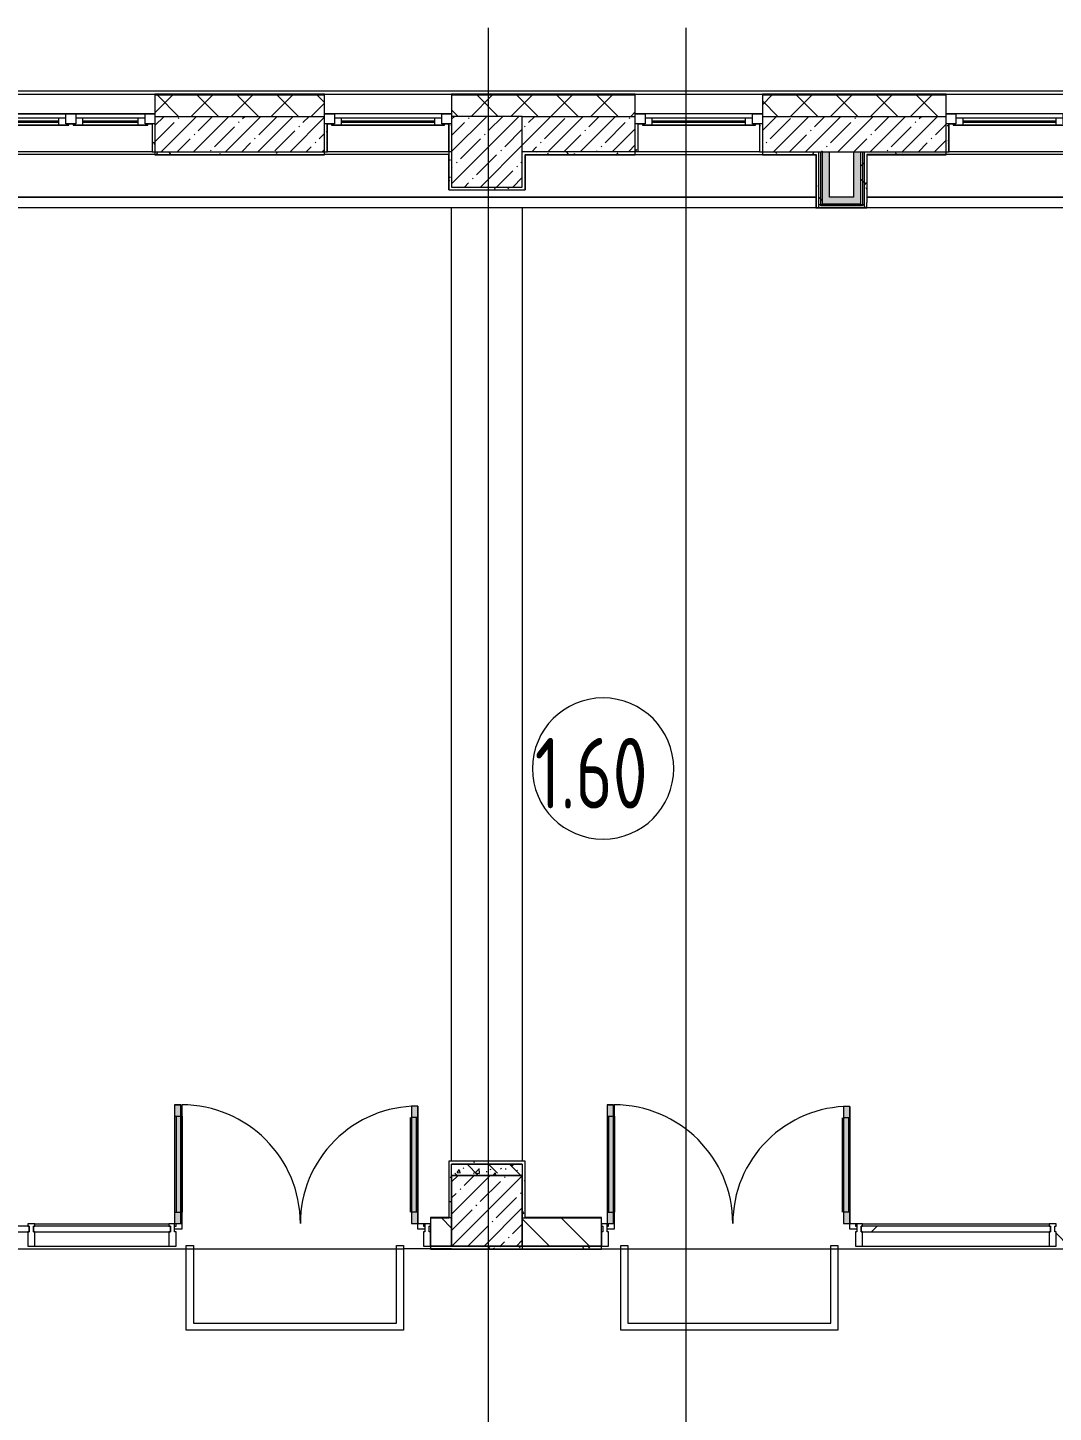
# Model space of a CAD drawing. Header units: millimetres. Extents: x -1113 to 415037, y -3642 to 354837.
# Drawn here: x 102614 to 109874, y 12086 to 21892 of the extents above; entities that cross this region are included whole.
import ezdxf

# ---------------------------------------------------------------- set-up
doc = ezdxf.new("R2010")
doc.units = ezdxf.units.MM
for name, color, linetype, lineweight in [('A-AREA-IDEN', 7, 'Continuous', 9), ('A-DETL-GENF', 7, 'Continuous', 9), ('A-FLOR', 7, 'Continuous', 9), ('A-GLAZ', 7, 'Continuous', 9), ('A-GLAZ-1', 7, 'Continuous', 5), ('A-GLAZ-CURT', 7, 'Continuous', 9), ('A-GLAZ-CURT-1', 7, 'Continuous', 5), ('A-GLAZ-CURT-2', 7, 'Continuous', 20), ('A-GLAZ-CWMG', 7, 'Continuous', 9), ('A-GLAZ-CWMG-1', 7, 'Continuous', 20), ('A-WALL', 7, 'Continuous', 5), ('I-WALL', 7, 'Continuous', 5), ('S-COLS', 7, 'Continuous', 9), ('S-COLS-1', 7, 'Continuous', 5), ('Оси', 7, 'Continuous', 9)]:
    doc.layers.add(name, color=color, linetype=linetype, lineweight=lineweight)
for name, color, linetype, lineweight, true_color in [('A-DOOR-1', 7, 'Continuous', 5, 0xc0c0c0), ('A-WALL-1', 9, 'Continuous', 5, 0x808080), ('A-WALL-FNSH-1', 9, 'Continuous', 5, 0x808080)]:
    doc.layers.add(name, color=color, linetype=linetype, lineweight=lineweight, true_color=true_color)
doc.layers.add('A-FLOR-PATT-1', color=7, linetype='Continuous', lineweight=9, true_color=0xeef6ff, transparency=0.5)
doc.styles.add('СПДС', font='ГОСТ тип А.ttf', dxfattribs={"width": 0.9})
pattern_1 = [(45, (64.7, -136.06), (-114.04925, 114.04925), []), (45, (178.75, -136.06), (-114.04925, 114.04925), [201.612, -40.322, 6.706, -33.617])]
pattern_2 = [(0, (64.7, -136.06), (243.84, 60.96), [20.117, -162.763, 20.117, -162.763, -975.36]), (0, (64.7, -136.06), (243.84, 60.96), [-365.76, 20.117, -345.643, 20.117, -162.763, -426.72]), (0, (64.7, -136.06), (243.84, 60.96), [-914.4, 20.117, -101.803, 20.117, -284.683]), (120, (156.14, -105.58), (-174.71291, 180.691634), [20.117, -162.763, 20.117, -162.763, -975.36]), (120, (156.14, -105.58), (-174.71291, 180.691634), [-365.76, 20.117, -345.643, 20.117, -162.763, -426.72]), (120, (156.14, -105.58), (-174.71291, 180.691634), [-914.4, 20.117, -101.803, 20.117, -284.683]), (240, (186.62, 16.34), (-69.12709, -241.651634), [20.117, -162.763, 20.117, -162.763, -975.36]), (240, (186.62, 16.34), (-69.12709, -241.651634), [-365.76, 20.117, -345.643, 20.117, -162.763, -426.72]), (240, (186.62, 16.34), (-69.12709, -241.651634), [-914.4, 20.117, -101.803, 20.117, -284.683])]
pattern_3 = [(45, (64.7, -136.06), (-212.132, 212.132), []), (135, (64.7, -136.06), (-212.132, -212.132), [])]

# ---------------------------------------------------------------- blocks, each defined once
blk = doc.blocks.new('120_Окно_СКБ_1Ст - 120_Окно_СКБ_1Ст 900х2500_h_ с форточкой-22876038-Объем проектирования 1 этажа')
at = {"layer": 'A-GLAZ'}
for p, q in [((-450, -127), (-450, -57)), ((-450, -57), (-380, -57)), ((-380, -57), (-380, -127)), ((380, -87), (-380, -87)), ((-380, -87), (-380, -127)), ((-330, -137), (-330, -87)), ((330, -137), (330, -87)), ((380, -127), (380, -57)), ((380, -57), (450, -57)), ((380, -127), (380, -87)), ((450, -57), (450, -127)), ((-380, -127), (-450, -127)), ((-380, -127), (-400, -127)), ((-400, -127), (-400, -137)), ((-400, -137), (400, -137)), ((400, -137), (-400, -137)), ((450, -127), (380, -127)), ((400, -127), (380, -127)), ((400, -137), (400, -127))]:
    blk.add_line(p, q, dxfattribs=at)
at = {"layer": 'A-GLAZ-1'}
for p, q in [((450, -57), (-450, -57)), ((-430, -127), (-400, -127)), ((-330, -107), (330, -107)), ((330, -117), (-330, -117)), ((400, -127), (430, -127))]:
    blk.add_line(p, q, dxfattribs=at)
blk = doc.blocks.new('120_Окно_СКБ_1Ст - 120_Окно_СКБ_1Ст 900х2500_h_ с форточкой-V23-Объем проектирования 1 этажа')
at = {"layer": 'A-GLAZ'}
for p, q in [((-450, -127), (-450, -57)), ((-450, -57), (-380, -57)), ((-380, -57), (-380, -127)), ((380, -87), (-380, -87)), ((-380, -87), (-380, -127)), ((-330, -137), (-330, -87)), ((330, -137), (330, -87)), ((380, -127), (380, -57)), ((380, -57), (450, -57)), ((380, -127), (380, -87)), ((450, -57), (450, -127)), ((-380, -127), (-450, -127)), ((-380, -127), (-400, -127)), ((-400, -127), (-400, -137)), ((-400, -137), (400, -137)), ((400, -137), (-400, -137)), ((450, -127), (380, -127)), ((400, -127), (380, -127)), ((400, -137), (400, -127))]:
    blk.add_line(p, q, dxfattribs=at)
at = {"layer": 'A-GLAZ-1'}
for p, q in [((450, -57), (-450, -57)), ((-430, -127), (-400, -127)), ((-330, -107), (330, -107)), ((330, -117), (-330, -117)), ((400, -127), (430, -127))]:
    blk.add_line(p, q, dxfattribs=at)
blk = doc.blocks.new('Дверь_Витражная_остекление_ - ВВ-11 остекление-32352627-Объем проектирования 1 этажа')
at = {"layer": 'A-DETL-GENF'}
for p, q in [((-790.5, -20), (-835.5, -20)), ((-835.5, -851), (-835.5, -20)), ((-790.5, -20), (-835.5, -20)), ((-835.5, -20), (-835.5, -851)), ((-790.5, -851), (-790.5, -20)), ((-790.5, -851), (-790.5, -20)), ((840.5, -860), (840.5, -20)), ((840.5, -20), (840.5, -860)), ((885.5, -860), (885.5, -20)), ((885.5, -860), (885.5, -20)), ((-835.5, -100), (-790.5, -100)), ((-825.5, -771), (-825.5, -100)), ((-781.5, -771), (-781.5, -100)), ((831.5, -780), (831.5, -100)), ((885.5, -100), (840.5, -100)), ((875.5, -780), (875.5, -100)), ((-835.5, -771), (-790.5, -771)), ((885.5, -780), (840.5, -780)), ((-835.5, -851), (-790.5, -851)), ((-835.5, -851), (-790.5, -851)), ((885.5, -860), (840.5, -860)), ((840.5, -860), (885.5, -860))]:
    blk.add_line(p, q, dxfattribs=at)
at = {"layer": 'A-DOOR-1'}
for p, q in [((-885.5, 20), (-835.5, 20)), ((-885.5, -20), (-885.5, 20)), ((-835.5, 20), (-835.5, -20)), ((835.5, 20), (885.5, 20)), ((835.5, -20), (835.5, 20)), ((885.5, 20), (885.5, -20)), ((-835.5, -20), (-885.5, -20)), ((-835.5, -851), (-835.5, -20)), ((835.5, -860), (835.5, -20)), ((885.5, -20), (835.5, -20))]:
    blk.add_line(p, q, dxfattribs=at)
for centre, radius, start, end in [((-835.5, -20), 831, 270, 0), ((835.5, -20), 840, 180, 270)]:
    blk.add_arc(centre, radius, start, end, dxfattribs=at)
blk = doc.blocks.new('Системная панель - Стекло - 40мм-32352622-Объем проектирования 1 этажа')
at = {"layer": 'A-GLAZ-CURT-2'}
for p, q in [((485, 40), (-485, 40)), ((-485, 40), (-485, 0)), ((-485, 0), (485, 0)), ((485, 0), (485, 40))]:
    blk.add_line(p, q, dxfattribs=at)
blk = doc.blocks.new('Прямоугольный импост - Импост структурный с накладкой - 160мм Темный-32352618-Объем проектирования 1 этажа')
at = {"layer": 'A-GLAZ-CWMG'}
for p, q in [((102599, 13557), (103549, 13557)), ((102599, 13400), (103549, 13400))]:
    blk.add_line(p, q, dxfattribs=at)
blk = doc.blocks.new('Прямоугольный импост - Импост структурный с накладкой - 160мм Темный-V111-Объем проектирования 1 этажа')
at = {"layer": 'A-GLAZ-CWMG-1'}
for p, q in [((-25, 0), (-25, 17)), ((-25, 17), (25, 17)), ((-15, 0), (-25, 0)), ((-15, -40), (-15, 0)), ((25, 0), (15, 0)), ((15, 0), (15, -40)), ((25, 17), (25, 0)), ((-25, -140), (-25, -40)), ((-25, -40), (-15, -40)), ((15, -40), (25, -40)), ((25, -40), (25, -140)), ((25, -140), (-25, -140))]:
    blk.add_line(p, q, dxfattribs=at)
blk = doc.blocks.new('Системная панель - Стекло - 40мм-32352614-Объем проектирования 1 этажа')
at = {"layer": 'A-GLAZ-CURT-1'}
h = blk.add_hatch(dxfattribs=at)
h.set_pattern_fill('FP_130', color=256, style=0, pattern_type=2)
h.set_pattern_definition([(225, (102198.5, 13340), (565.6854, -565.6854), [400, -1200]), (225, (102598.5, 13540), (565.6854, -565.6854), [1200, -400]), (225, (101798.5, 13740), (565.6854, -565.6854), [400, -1200])])
h.paths.add_polyline_path([(560.5, 40), (-560.5, 40), (-560.5, 0), (560.5, 0)])
at = {"layer": 'A-GLAZ-CURT-2'}
for p, q in [((560.5, 40), (-560.5, 40)), ((-560.5, 40), (-560.5, 0)), ((560.5, 0), (560.5, 40)), ((-560.5, 0), (560.5, 0))]:
    blk.add_line(p, q, dxfattribs=at)
blk = doc.blocks.new('Прямоугольный импост - Импост структурный с накладкой - 160мм Темный-32310142-Объем проектирования 1 этажа')
at = {"layer": 'A-GLAZ-CWMG-1'}
for p, q in [((-50, 0), (-50, 17)), ((-50, 17), (0, 17)), ((-40, 0), (-50, 0)), ((-40, -40), (-40, 0)), ((0, 0), (-10, 0)), ((-10, 0), (-10, -40)), ((0, 17), (0, 0)), ((-50, -140), (-50, -40)), ((-50, -40), (-40, -40)), ((-10, -40), (0, -40)), ((0, -40), (0, -140)), ((0, -140), (-50, -140))]:
    blk.add_line(p, q, dxfattribs=at)
blk = doc.blocks.new('Прямоугольный импост - Импост структурный с накладкой - 160мм Темный-32354018-Объем проектирования 1 этажа')
at = {"layer": 'A-GLAZ-CWMG'}
for p, q in [((108459, 13557), (109779, 13557)), ((108459, 13400), (109779, 13400))]:
    blk.add_line(p, q, dxfattribs=at)
blk = doc.blocks.new('Дверь_Витражная_остекление_ - ВВ-12 остекление-32353611-Объем проектирования 1 этажа')
at = {"layer": 'A-DETL-GENF'}
for p, q in [((-789.5, -20), (-834.5, -20)), ((-834.5, -849), (-834.5, -20)), ((-789.5, -20), (-834.5, -20)), ((-834.5, -20), (-834.5, -849)), ((-789.5, -849), (-789.5, -20)), ((-789.5, -849), (-789.5, -20)), ((839.5, -860), (839.5, -20)), ((839.5, -20), (839.5, -860)), ((884.5, -860), (884.5, -20)), ((884.5, -860), (884.5, -20)), ((-834.5, -100), (-789.5, -100)), ((-824.5, -769), (-824.5, -100)), ((-780.5, -769), (-780.5, -100)), ((830.5, -780), (830.5, -100)), ((884.5, -100), (839.5, -100)), ((874.5, -780), (874.5, -100)), ((-834.5, -769), (-789.5, -769)), ((884.5, -780), (839.5, -780)), ((-834.5, -849), (-789.5, -849)), ((-834.5, -849), (-789.5, -849)), ((884.5, -860), (839.5, -860)), ((839.5, -860), (884.5, -860))]:
    blk.add_line(p, q, dxfattribs=at)
at = {"layer": 'A-DOOR-1'}
for p, q in [((-884.5, 20), (-834.5, 20)), ((-884.5, -20), (-884.5, 20)), ((-834.5, 20), (-834.5, -20)), ((834.5, 20), (884.5, 20)), ((834.5, -20), (834.5, 20)), ((884.5, 20), (884.5, -20)), ((-834.5, -20), (-884.5, -20)), ((-834.5, -849), (-834.5, -20)), ((834.5, -860), (834.5, -20)), ((884.5, -20), (834.5, -20))]:
    blk.add_line(p, q, dxfattribs=at)
for centre, radius, start, end in [((-834.5, -20), 829, 270, 0), ((834.5, -20), 840, 180, 270)]:
    blk.add_arc(centre, radius, start, end, dxfattribs=at)
blk = doc.blocks.new('Прямоугольный импост - Импост структурный с накладкой - 160мм Темный-V112-Объем проектирования 1 этажа')
at = {"layer": 'A-GLAZ-CWMG-1'}
for p, q in [((-25, 0), (-25, 17)), ((-25, 17), (25, 17)), ((-15, 0), (-25, 0)), ((-15, -40), (-15, 0)), ((25, 0), (15, 0)), ((15, 0), (15, -40)), ((25, 17), (25, 0)), ((-25, -140), (-25, -40)), ((-25, -40), (-15, -40)), ((15, -40), (25, -40)), ((25, -40), (25, -140)), ((25, -140), (-25, -140))]:
    blk.add_line(p, q, dxfattribs=at)
blk = doc.blocks.new('Системная панель - Стекло - 40мм-32353599-Объем проектирования 1 этажа')
at = {"layer": 'A-GLAZ-CURT-1'}
h = blk.add_hatch(dxfattribs=at)
h.set_pattern_fill('FP_131', color=256, style=0, pattern_type=2)
h.set_pattern_definition([(225, (109319, 13340), (565.6854, -565.6854), [400, -1200]), (225, (109719, 13540), (565.6854, -565.6854), [1200, -400]), (225, (108919, 13740), (565.6854, -565.6854), [400, -1200])])
h.paths.add_polyline_path([(670, 40), (-670, 40), (-670, 0), (670, 0)])
at = {"layer": 'A-GLAZ-CURT-2'}
for p, q in [((670, 40), (-670, 40)), ((-670, 40), (-670, 0)), ((-670, 0), (670, 0)), ((670, 0), (670, 40))]:
    blk.add_line(p, q, dxfattribs=at)
blk = doc.blocks.new('BSC_Колонна _Прямоугольная - 500х500-23282986-Объем проектирования 1 этажа')
at = {"layer": 'S-COLS-1'}
h = blk.add_hatch(dxfattribs=at)
h.set_pattern_fill('FP_150', color=256, style=0, pattern_type=2)
h.set_pattern_definition([(45, (-105800, -21150), (-114.04925, 114.04925), []), (45, (-105685.95, -21150), (-114.04925, 114.04925), [201.613, -40.323, 6.706, -33.617])])
h.paths.add_polyline_path([(125, -250), (250, -250), (250, 250), (-250, 250), (-250, -250)])
for p, q in [((250, 250), (-250, 250)), ((-250, 250), (-250, -250)), ((250, -250), (250, 250)), ((-250, -250), (250, -250))]:
    blk.add_line(p, q, dxfattribs=at)
blk = doc.blocks.new('120_Окно_СКБ_2Ст_Фрамуга сверху - 120_Окно_СКБ_2Ст_2300х2500_h_ ДОО-23103760-Объем проектирования 1 этажа')
at = {"layer": 'A-GLAZ'}
for p, q in [((-1150, -127), (-1150, -57)), ((-1150, -57), (-1080, -57)), ((-1080, -57), (-1080, -127)), ((520, -87), (-1080, -87)), ((-1080, -87), (-1080, -127)), ((-1030, -137), (-1030, -87)), ((470, -137), (470, -87)), ((520, -127), (520, -57)), ((520, -57), (590, -57)), ((520, -127), (520, -87)), ((590, -57), (590, -127)), ((1080, -87), (590, -87)), ((590, -87), (590, -127)), ((640, -137), (640, -87)), ((1030, -137), (1030, -87)), ((1080, -127), (1080, -57)), ((1080, -57), (1150, -57)), ((1080, -127), (1080, -87)), ((1150, -57), (1150, -127)), ((-1080, -127), (-1150, -127)), ((-1080, -127), (-1100, -127)), ((-1100, -127), (-1100, -137)), ((-1100, -137), (540, -137)), ((540, -137), (-1100, -137)), ((590, -127), (520, -127)), ((540, -127), (520, -127)), ((540, -137), (540, -127)), ((590, -127), (570, -127)), ((570, -127), (570, -137)), ((570, -137), (1100, -137)), ((1100, -137), (570, -137)), ((1150, -127), (1080, -127)), ((1100, -127), (1080, -127)), ((1100, -137), (1100, -127))]:
    blk.add_line(p, q, dxfattribs=at)
at = {"layer": 'A-GLAZ-1'}
for p, q in [((1150, -57), (-1150, -57)), ((-1080, -57), (1080, -57)), ((-1130, -127), (-1100, -127)), ((-1030, -107), (470, -107)), ((470, -117), (-1030, -117)), ((540, -127), (570, -127)), ((540, -127), (570, -127)), ((640, -107), (1030, -107)), ((1030, -117), (640, -117)), ((1100, -127), (1130, -127))]:
    blk.add_line(p, q, dxfattribs=at)
blk = doc.blocks.new('Прямоугольный импост - Импост структурный с накладкой - 160мм Темный-30755595-Объем проектирования 1 этажа')
at = {"layer": 'A-GLAZ-CWMG-1'}
for p, q in [((0, 17), (-50, 17)), ((-50, 17), (-50, 0)), ((-50, 0), (-40, 0)), ((-40, 0), (-40, -40)), ((-10, -40), (-10, 0)), ((-10, 0), (0, 0)), ((0, 0), (0, 17)), ((-40, -40), (-50, -40)), ((-50, -40), (-50, -140)), ((0, -40), (-10, -40)), ((0, -140), (0, -40)), ((-50, -140), (0, -140))]:
    blk.add_line(p, q, dxfattribs=at)
blk = doc.blocks.new('Прямоугольный импост - Импост структурный с накладкой - 160мм Темный-V212-Объем проектирования 1 этажа')
at = {"layer": 'A-GLAZ-CWMG-1'}
for p, q in [((0, 17), (-50, 17)), ((-50, 17), (-50, 0)), ((-50, 0), (-40, 0)), ((-40, 0), (-40, -40)), ((-10, -40), (-10, 0)), ((-10, 0), (0, 0)), ((0, 0), (0, 17)), ((-40, -40), (-50, -40)), ((-50, -40), (-50, -140)), ((0, -40), (-10, -40)), ((0, -140), (0, -40)), ((-50, -140), (0, -140))]:
    blk.add_line(p, q, dxfattribs=at)
blk = doc.blocks.new('Зашивка приборов отопления - Зашивка приборов отопления-33267402-Объем проектирования 1 этажа')
at = {"layer": 'A-WALL'}
for p, q in [((103430, 21150), (101170, 21150)), ((105530, 21150), (104670, 21150)), ((107730, 21150), (106870, 21150)), ((101170, 20829), (108130, 20829)), ((108130, 20829), (101170, 20829)), ((101150, 20754), (108130, 20754))]:
    blk.add_line(p, q, dxfattribs=at)
blk = doc.blocks.new('Зашивка приборов отопления1 - Зашивка приборов отопления-33268338-Объем проектирования 1 этажа')
at = {"layer": 'A-WALL'}
for p, q in [((109930, 21150), (109070, 21150)), ((108490, 20829), (110530, 20829)), ((110530, 20829), (108490, 20829)), ((108490, 20754), (110530, 20754))]:
    blk.add_line(p, q, dxfattribs=at)
blk = doc.blocks.new('Марка_Помещения - Номер-25198446-Объем проектирования 1 этажа')
at = {"layer": 'A-AREA-IDEN'}
for start, end in [(360, 180), (180, 360)]:
    blk.add_arc((0, 0), 2.5, start, end, dxfattribs=at)

msp = doc.modelspace()

# ---------------------------------------------------------------- hatches: boundary and pattern name
at = {"layer": 'A-FLOR-PATT-1'}
h = msp.add_hatch(color=256, dxfattribs=at)
h.paths.add_polyline_path([(113775.2, 13423.9), (113820.2, 13423.9), (113820.2, 14248.9), (113775.2, 14248.9), (113775.2, 13459.9)])
h.paths.add_polyline_path([(112105.2, 13423.9), (112150.2, 13423.9), (112150.2, 14263.9), (112105.2, 14263.9), (112105.2, 13636.4)])
h.paths.add_polyline_path([(108433.7, 13423.9), (108433.7, 14252.9), (108388.7, 14252.9), (108388.7, 13423.9)])
h.paths.add_polyline_path([(106759.7, 13423.9), (106759.7, 14263.9), (106714.7, 14263.9), (106714.7, 13423.9)])
h.paths.add_polyline_path([(105374.7, 13423.9), (105374.7, 14254.9), (105329.7, 14254.9), (105329.7, 13423.9)])
h.paths.add_polyline_path([(103653.7, 13423.9), (103698.7, 13423.9), (103698.7, 14263.9), (103653.7, 14263.9), (103653.7, 13571.3)])
at = {"layer": 'A-WALL'}
h = msp.add_hatch(dxfattribs=at)
h.set_pattern_fill('FP_24', color=256, style=0, pattern_type=2)
h.set_pattern_definition([(45, (64.7, -136.06), (-141.42136, 141.42136), []), (135, (64.7, -136.06), (-141.42136, -141.42136), [])])
h.paths.add_polyline_path([(103514.7, 21263.9), (104714.7, 21263.9), (104714.7, 21413.9), (103514.7, 21413.9), (103514.7, 21350)])
h.paths.add_polyline_path([(109084.3, 21263.9), (109114.7, 21263.9), (109114.7, 21413.9), (107814.7, 21413.9), (107814.7, 21263.9)])
h.paths.add_polyline_path([(101214.7, 21263.9), (101214.7, 21413.9), (96674.7, 21413.9), (96674.7, 21263.9), (100864.7, 21263.9)])
h.paths.add_polyline_path([(106914.7, 21263.9), (106914.7, 21413.9), (105614.7, 21413.9), (105614.7, 21263.9), (106114.7, 21263.9)])
h.paths.add_polyline_path([(110414.7, 21263.9), (110867.9, 21263.9), (110759.3, 21413.9), (110014.7, 21413.9), (110014.7, 21263.9)])
h.paths.add_polyline_path([(93124.7, 21263.9), (93374.7, 21263.9), (93374.7, 21413.9), (93124.7, 21413.9), (93124.7, 21321.3)])
h.paths.add_polyline_path([(111147.3, 21263.9), (111299.8, 21263.9), (111191.3, 21413.9), (111006.2, 21413.9), (111114.7, 21263.9)])
at = {"layer": 'I-WALL'}
h = msp.add_hatch(dxfattribs=at)
h.set_pattern_fill('FP_1', color=256, style=0, pattern_type=2)
h.set_pattern_definition(pattern_1)
h.paths.add_polyline_path([(100864.7, 21013.9), (101214.7, 21013.9), (101214.7, 21263.9), (100864.7, 21263.9), (100864.7, 21017.3)])
h.paths.add_polyline_path([(110014.7, 21013.9), (110414.7, 21013.9), (110414.7, 21263.9), (110014.7, 21263.9), (110014.7, 21056.3)])
h.paths.add_polyline_path([(109114.7, 21013.9), (109114.7, 21263.9), (107814.7, 21263.9), (107814.7, 21013.9), (109084.3, 21013.9)])
h.paths.add_polyline_path([(103514.7, 21013.9), (104714.7, 21013.9), (104714.7, 21263.9), (103514.7, 21263.9), (103514.7, 21056.3)])
h.paths.add_polyline_path([(106114.7, 21013.9), (106914.7, 21013.9), (106914.7, 21263.9), (106114.7, 21263.9), (106114.7, 21056.3)])
h = msp.add_hatch(dxfattribs=at)
h.set_pattern_fill('FP_191', color=256, style=0, pattern_type=2)
h.set_pattern_definition(pattern_2)
h.paths.add_polyline_path([(103514.7, 21013.9), (103514.7, 21211.9), (103494.7, 21211.9), (103494.7, 21013.9)])
h = msp.add_hatch(dxfattribs=at)
h.set_pattern_fill('FP_191', color=256, style=0, pattern_type=2)
h.set_pattern_definition(pattern_2)
h.paths.add_polyline_path([(104734.7, 21013.9), (104734.7, 21211.9), (104714.7, 21211.9), (104714.7, 21013.9)])
h = msp.add_hatch(dxfattribs=at)
h.set_pattern_fill('FP_191', color=256, style=0, pattern_type=2)
h.set_pattern_definition(pattern_2)
h.paths.add_polyline_path([(105594.7, 21013.9), (105614.7, 21013.9), (105614.7, 21211.9), (105594.7, 21211.9), (105594.7, 21056.3)])
h = msp.add_hatch(dxfattribs=at)
h.set_pattern_fill('FP_191', color=256, style=0, pattern_type=2)
h.set_pattern_definition(pattern_2)
h.paths.add_polyline_path([(106914.7, 21013.9), (106934.7, 21014.5), (106934.7, 21211.9), (106914.7, 21211.9), (106914.7, 21056.3)])
h = msp.add_hatch(dxfattribs=at)
h.set_pattern_fill('FP_191', color=256, style=0, pattern_type=2)
h.set_pattern_definition(pattern_2)
h.paths.add_polyline_path([(107794.8, 21013.9), (107814.7, 21013.9), (107814.7, 21211.9), (107794.7, 21211.9), (107794.7, 21013.9)])
h = msp.add_hatch(dxfattribs=at)
h.set_pattern_fill('FP_191', color=256, style=0, pattern_type=2)
h.set_pattern_definition(pattern_2)
h.paths.add_polyline_path([(109114.7, 21013.9), (109134.7, 21014.7), (109134.7, 21211.9), (109114.7, 21211.9), (109114.7, 21056.3)])
h = msp.add_hatch(dxfattribs=at)
h.set_pattern_fill('FP_191', color=256, style=0, pattern_type=2)
h.set_pattern_definition(pattern_2)
h.paths.add_polyline_path([(104714.7, 20993.9), (104714.7, 21013.9), (103514.7, 21013.9), (103514.7, 20993.9), (104700.3, 20993.9)])
h = msp.add_hatch(dxfattribs=at)
h.set_pattern_fill('FP_191', color=256, style=0, pattern_type=2)
h.set_pattern_definition(pattern_2)
h.paths.add_polyline_path([(105594.7, 20743.9), (105614.7, 20744.5), (105614.7, 21013.9), (105594.7, 21013.9), (105594.7, 20763.6)])
h = msp.add_hatch(dxfattribs=at)
h.set_pattern_fill('FP_191', color=256, style=0, pattern_type=2)
h.set_pattern_definition(pattern_2)
h.paths.add_polyline_path([(108194.7, 20993.9), (108214.7, 20993.9), (108214.7, 21013.9), (107814.7, 21013.9), (107814.7, 20993.9), (108193.7, 20993.9)])
h.paths.add_polyline_path([(106134.8, 20993.9), (106914.7, 20993.9), (106914.7, 21013.9), (106134.7, 21013.9), (106134.7, 20993.9)])
h = msp.add_hatch(dxfattribs=at)
h.set_pattern_fill('FP_191', color=256, style=0, pattern_type=2)
h.set_pattern_definition(pattern_2)
h.paths.add_polyline_path([(108214.7, 20637.9), (108214.7, 20993.9), (108194.7, 20993.9), (108194.7, 20637.9)])
h = msp.add_hatch(dxfattribs=at)
h.set_pattern_fill('FP_192', color=256, style=0, pattern_type=2)
h.set_pattern_definition(pattern_3)
h.paths.add_polyline_path([(108226.9, 20637.9), (108227.2, 20637.9), (108227.2, 21013.9), (108214.7, 21013.9), (108214.7, 20637.9)])
h = msp.add_hatch(dxfattribs=at)
h.set_pattern_fill('FP_192', color=256, style=0, pattern_type=2)
h.set_pattern_definition(pattern_3)
h.paths.add_polyline_path([(108234.7, 20637.9), (108239.7, 20637.9), (108239.7, 21013.9), (108227.2, 21013.9), (108227.2, 20637.9)])
for points in [[(108289.7, 20642.9), (108289.7, 21013.9), (108239.7, 21013.9), (108239.7, 20642.9)], [(108459.7, 20692.9), (108509.7, 20692.9), (108509.7, 21013.9), (108459.7, 21013.9), (108459.7, 20743.9)], [(108459.7, 20642.9), (108509.7, 20642.9), (108509.7, 20692.9), (108289.7, 20692.9), (108289.7, 20642.9), (108310.6, 20642.9)]]:
    msp.add_hatch(color=256, dxfattribs=at).paths.add_polyline_path(points)
h = msp.add_hatch(dxfattribs=at)
h.set_pattern_fill('FP_192', color=256, style=0, pattern_type=2)
h.set_pattern_definition(pattern_3)
h.paths.add_polyline_path([(108509.7, 20642.9), (108522.2, 20643.6), (108522.2, 21013.9), (108509.7, 21013.9), (108509.7, 20692)])
h = msp.add_hatch(dxfattribs=at)
h.set_pattern_fill('FP_192', color=256, style=0, pattern_type=2)
h.set_pattern_definition(pattern_3)
h.paths.add_polyline_path([(108534.7, 20637.9), (108534.7, 21013.9), (108522.2, 21013.9), (108522.2, 20637.9), (108529.7, 20637.9)])
h = msp.add_hatch(dxfattribs=at)
h.set_pattern_fill('FP_191', color=256, style=0, pattern_type=2)
h.set_pattern_definition(pattern_2)
h.paths.add_polyline_path([(110414.7, 21013.9), (110014.7, 21013.9), (110014.7, 20993.9), (110394.7, 20994.9)])
h.paths.add_polyline_path([(110394.7, 20993.9), (110414.7, 20993.9), (110414.7, 21013.9)])
h.paths.add_polyline_path([(108685.1, 20993.9), (109114.7, 20993.9), (109114.7, 21013.9), (108534.7, 21013.9), (108534.7, 20993.9), (108568.5, 20993.9)])
h = msp.add_hatch(dxfattribs=at)
h.set_pattern_fill('FP_191', color=256, style=0, pattern_type=2)
h.set_pattern_definition(pattern_2)
h.paths.add_polyline_path([(108534.7, 20617.9), (108554.7, 20617.9), (108554.7, 20993.9), (108534.7, 20993.9), (108534.7, 20630.4)])
h = msp.add_hatch(dxfattribs=at)
h.set_pattern_fill('FP_191', color=256, style=0, pattern_type=2)
h.set_pattern_definition(pattern_2)
h.paths.add_polyline_path([(106114.7, 20743.9), (106134.7, 20743.9), (106134.7, 20763.9), (105614.7, 20763.9), (105614.7, 20743.9), (106113.3, 20743.9)])
h = msp.add_hatch(dxfattribs=at)
h.set_pattern_fill('FP_192', color=256, style=0, pattern_type=2)
h.set_pattern_definition(pattern_3)
h.paths.add_polyline_path([(108459.7, 20637.9), (108522.2, 20637.9), (108522.2, 20642.9), (108239.7, 20642.9), (108239.7, 20637.9), (108421.7, 20637.9)])
h = msp.add_hatch(dxfattribs=at)
h.set_pattern_fill('FP_191', color=256, style=0, pattern_type=2)
h.set_pattern_definition(pattern_2)
h.paths.add_polyline_path([(106100.2, 13843.9), (106114.7, 13843.9), (106114.7, 13863.9), (105594.7, 13863.9), (105594.7, 13843.9), (105620.4, 13843.9)])
h = msp.add_hatch(dxfattribs=at)
h.set_pattern_fill('FP_191', color=256, style=0, pattern_type=2)
h.set_pattern_definition(pattern_2)
h.paths.add_polyline_path([(105594.7, 13463.9), (105614.7, 13463.9), (105614.7, 13843.9), (105594.7, 13843.1), (105594.7, 13636.4)])
h = msp.add_hatch(dxfattribs=at)
h.set_pattern_fill('FP_41', color=256, style=0, pattern_type=2)
h.set_pattern_definition([(135, (64.7, -136.06), (-150.8683, -150.8683), [213.36, -35.56, 7.112, -35.56]), (135, (64.7, 14.71), (-150.8683, -150.8683), []), (50, (64.7, -136.06), (255.05767, -22.3145), [26.67, -293.37]), (355, (64.7, -136.06), (-49.3404, 267.47914), [21.336, -234.696]), (100.451, (85.96, -137.92), (205.71947, 245.16356), [22.666, -249.326]), (46.184, (64.7, -64.94), (379.511, -58.86), [40.005, -440.055]), (96.636, (96.33, -69.85), (332.3634, 346.3991), [33.999, -373.989]), (351.184, (64.7, -64.94), (332.3669, 346.3953), [32.004, -352.044]), (21, (100.26, -82.72), (212.26017, -143.17112), [26.67, -293.37]), (326, (100.26, -82.72), (86.52236, 257.86323), [21.336, -234.696]), (71.451, (117.95, -94.65), (298.78395, 114.6901), [22.666, -249.326]), (37.5, (64.7, -136.06), (4.32385, 118.37751), [6.706, -225.146, 6.706, -231.546, -235.585]), (37.5, (64.7, -136.06), (4.32385, 118.37751), [-470.103, 6.706, -228.879]), (7.5, (64.7, -136.06), (93.54758, 140.2533), [6.706, -129.134, 6.706, -219.812, -89.789]), (7.5, (64.7, -136.06), (93.54758, 140.2533), [-362.356, 6.706, -83.083]), (327.5, (-14.6, -136.06), (189.82734, -8.02019), [6.706, -82.194, 6.706, -270.662, -368.046]), (327.5, (-14.6, -136.06), (189.82734, -8.02019), [-366.268, 6.706, -361.34]), (317.5, (-50.16, -136.06), (207.38114, 35.59764), [6.706, -108.864, 6.706, -177.495, -261.366]), (317.5, (-50.16, -136.06), (207.38114, 35.59764), [-299.771, 6.706, -254.66])])
h.paths.add_polyline_path([(105962, 13763.9), (106114.7, 13763.9), (106114.7, 13843.9), (105614.7, 13843.9), (105614.7, 13763.9)])
h = msp.add_hatch(dxfattribs=at)
h.set_pattern_fill('FP_191', color=256, style=0, pattern_type=2)
h.set_pattern_definition(pattern_2)
h.paths.add_polyline_path([(106115.7, 13463.9), (106134.7, 13463.9), (106134.7, 13863.9), (106114.7, 13863.9), (106114.7, 13463.9)])
h = msp.add_hatch(dxfattribs=at)
h.set_pattern_fill('FP_23', color=256, style=0, pattern_type=2)
h.set_pattern_definition([(135, (64.7, -136.06), (-141.42136, -141.42136), [])])
h.paths.add_polyline_path([(110614.7, 13263.9), (110614.7, 13463.9), (109893.7, 13463.9), (109894.7, 13263.9), (110115.8, 13263.9)])
h.paths.add_polyline_path([(106114.7, 13263.9), (106674.7, 13263.9), (106674.7, 13463.9), (106114.7, 13463.9)])
h.paths.add_polyline_path([(105614.7, 13263.9), (105614.7, 13463.9), (105464.7, 13463.9), (105464.7, 13263.9), (105594.7, 13263.9)])
h.paths.add_polyline_path([(101462.7, 13263.9), (101462.7, 13463.9), (101164.7, 13463.9), (101164.7, 13263.9), (101262.7, 13263.9)])
h = msp.add_hatch(dxfattribs=at)
h.set_pattern_fill('FP_191', color=256, style=0, pattern_type=2)
h.set_pattern_definition(pattern_2)
h.paths.add_polyline_path([(105464.7, 13263.9), (105616.7, 13243.9), (106674.7, 13243.9), (106674.7, 13263.9), (105594.7, 13263.9)])
h.paths.add_polyline_path([(105613.7, 13243.9), (105464.7, 13263.9), (105466.7, 13243.9), (105594.7, 13243.9)])
at = {"layer": 'S-COLS-1'}
h = msp.add_hatch(dxfattribs=at)
h.set_pattern_fill('FP_1', color=256, style=0, pattern_type=2)
h.set_pattern_definition(pattern_1)
h.paths.add_polyline_path([(105989.7, 13263.9), (106114.7, 13263.9), (106114.7, 13763.9), (105614.7, 13763.9), (105614.7, 13263.9)])

# ---------------------------------------------------------------- linework, layer by layer
at = {"layer": 'A-FLOR'}
for p, q in [((105614.7, 13863.9), (105614.7, 20617.9)), ((106114.7, 20617.9), (106114.7, 13863.9)), ((108193.7, 20616.9), (108554.7, 20616.9)), ((106134.7, 13863.9), (105594.7, 13863.9)), ((105594.7, 13863.9), (105594.7, 13463.9)), ((106134.7, 13463.9), (106134.7, 13863.9)), ((100464.7, 13243.9), (103736.3, 13243.9)), ((103736.3, 12668.5), (103736.3, 13268.5)), ((103736.3, 13268.5), (103786.3, 13268.5)), ((103738.5, 13243.9), (105271.2, 13243.9)), ((103786.3, 13268.5), (103786.3, 12718.5)), ((105223.5, 12718.5), (105223.5, 13268.5)), ((105223.5, 13268.5), (105273.5, 13268.5)), ((105273.5, 13268.5), (105273.5, 12668.5)), ((105613.7, 13243.9), (105273.5, 13243.9)), ((105614.7, 13243.9), (106811.3, 13243.9)), ((106811.3, 12668.5), (106811.3, 13268.5)), ((106811.3, 13268.5), (106861.3, 13268.5)), ((106813.5, 13243.9), (108346.2, 13243.9)), ((106861.3, 13268.5), (106861.3, 12718.5)), ((108298.5, 12718.5), (108298.5, 13268.5)), ((108298.5, 13268.5), (108348.5, 13268.5)), ((108348.5, 13268.5), (108348.5, 12668.5)), ((108348.5, 13243.9), (112201.8, 13243.9)), ((105273.5, 12668.5), (103736.3, 12668.5)), ((103786.3, 12718.5), (105223.5, 12718.5)), ((108348.5, 12668.5), (106811.3, 12668.5)), ((106861.3, 12718.5), (108298.5, 12718.5))]:
    msp.add_line(p, q, dxfattribs=at)
at = {"layer": 'A-WALL'}
for p, q in [((96634.7, 21443.9), (111206.6, 21443.9)), ((101214.7, 21421.9), (103514.7, 21421.9)), ((104714.7, 21416.9), (103514.7, 21416.9)), ((104714.7, 21413.9), (103514.7, 21413.9)), ((104714.7, 21421.9), (105614.7, 21421.9)), ((106914.7, 21416.9), (105614.7, 21416.9)), ((106914.7, 21413.9), (105614.7, 21413.9)), ((106914.7, 21421.9), (107814.7, 21421.9)), ((109114.7, 21416.9), (107814.7, 21416.9)), ((109114.7, 21413.9), (107814.7, 21413.9)), ((109114.7, 21421.9), (110014.7, 21421.9)), ((103514.7, 21263.9), (104714.7, 21263.9)), ((106114.7, 21263.9), (106914.7, 21263.9)), ((107814.7, 21263.9), (109114.7, 21263.9)), ((103494.7, 21013.9), (104734.7, 21013.9)), ((106134.7, 20993.9), (106914.7, 20993.9)), ((106134.7, 20993.9), (106134.7, 20763.9)), ((107814.7, 20993.9), (108194.7, 20993.9)), ((108214.7, 20617.9), (108214.7, 21013.9)), ((108227.2, 20630.4), (108227.2, 21013.9)), ((108239.7, 20642.9), (108239.7, 21013.9)), ((108509.7, 21013.9), (108509.7, 20642.9)), ((108522.2, 21013.9), (108522.2, 20630.4)), ((108534.7, 21013.9), (108534.7, 20617.9)), ((109114.7, 20993.9), (108554.7, 20993.9)), ((108522.2, 20630.4), (108227.2, 20630.4)), ((108509.7, 20642.9), (108239.7, 20642.9)), ((105614.7, 13843.9), (106114.7, 13843.9)), ((106114.7, 13843.9), (105614.7, 13843.9))]:
    msp.add_line(p, q, dxfattribs=at)
at = {"layer": 'A-WALL-1'}
for p, q in [((103514.7, 21413.9), (103514.7, 20993.9)), ((104714.7, 20993.9), (104714.7, 21413.9)), ((105614.7, 21413.9), (105614.7, 21263.9)), ((106914.7, 20993.9), (106914.7, 21413.9)), ((107814.7, 21413.9), (107814.7, 20993.9)), ((109114.7, 20993.9), (109114.7, 21413.9)), ((103494.7, 21211.9), (103494.7, 21013.9)), ((103514.7, 21211.9), (103494.7, 21211.9)), ((104734.7, 21211.9), (104714.7, 21211.9)), ((104734.7, 21013.9), (104734.7, 21211.9)), ((105614.7, 21211.9), (105594.7, 21211.9)), ((106934.7, 21211.9), (106914.7, 21211.9)), ((106934.7, 21013.9), (106934.7, 21211.9)), ((107794.7, 21211.9), (107794.7, 21013.9)), ((107814.7, 21211.9), (107794.7, 21211.9)), ((109134.7, 21211.9), (109114.7, 21211.9)), ((109134.7, 21013.9), (109134.7, 21211.9)), ((103514.7, 20993.9), (104714.7, 20993.9)), ((105594.7, 21013.9), (105594.7, 20993.9)), ((105614.7, 21013.9), (105594.7, 21013.9)), ((106934.7, 21013.9), (106114.7, 21013.9)), ((107794.7, 21013.9), (108509.7, 21013.9)), ((108194.7, 20993.9), (108194.7, 20617.9)), ((108289.7, 20692.9), (108289.7, 21013.9)), ((108459.7, 21013.9), (108459.7, 20692.9)), ((108509.7, 21013.9), (109134.7, 21013.9)), ((105594.7, 20743.9), (106134.7, 20743.9)), ((108459.7, 20692.9), (108289.7, 20692.9)), ((108194.7, 20617.9), (108534.7, 20617.9)), ((108534.7, 20637.9), (108214.7, 20637.9)), ((108554.7, 20617.9), (108554.7, 20655.4)), ((105614.7, 13263.9), (105614.7, 13843.9)), ((106114.7, 13843.9), (106114.7, 13263.9)), ((105614.7, 13763.9), (106114.7, 13763.9)), ((105464.7, 13463.9), (105464.7, 13263.9)), ((105614.7, 13463.9), (105593.7, 13463.9)), ((106114.7, 13463.9), (106134.7, 13463.9)), ((106674.7, 13263.9), (106674.7, 13463.9)), ((105464.7, 13263.9), (105614.7, 13263.9)), ((106674.7, 13263.9), (105464.7, 13263.9)), ((105464.7, 13263.9), (105464.7, 13243.9)), ((106114.7, 13263.9), (106674.7, 13263.9)), ((106674.7, 13243.9), (106674.7, 13263.9))]:
    msp.add_line(p, q, dxfattribs=at)
at = {"layer": 'A-WALL-FNSH-1'}
for p, q in [((104714.7, 21421.9), (103514.7, 21421.9)), ((103514.7, 21421.9), (103514.7, 21413.9)), ((104714.7, 21413.9), (104714.7, 21421.9)), ((106914.7, 21421.9), (105614.7, 21421.9)), ((105614.7, 21421.9), (105614.7, 21413.9)), ((106914.7, 21413.9), (106914.7, 21421.9)), ((109114.7, 21421.9), (107814.7, 21421.9)), ((107814.7, 21421.9), (107814.7, 21413.9)), ((109114.7, 21413.9), (109114.7, 21421.9)), ((103493.7, 21211.9), (103493.7, 21013.9)), ((103494.7, 21211.9), (103493.7, 21211.9)), ((104735.7, 21211.9), (104734.7, 21211.9)), ((104735.7, 21013.9), (104735.7, 21211.9)), ((105593.7, 21211.9), (105593.7, 21013.9)), ((105594.7, 21211.9), (105593.7, 21211.9)), ((105594.7, 21013.9), (105594.7, 21211.9)), ((106935.7, 21211.9), (106934.7, 21211.9)), ((106935.7, 21013.9), (106935.7, 21211.9)), ((107793.7, 21211.9), (107793.7, 21013.9)), ((107794.7, 21211.9), (107793.7, 21211.9)), ((109135.7, 21211.9), (109134.7, 21211.9)), ((109135.7, 21013.9), (109135.7, 21211.9)), ((103493.7, 21013.9), (103494.7, 21013.9)), ((103514.7, 20993.9), (103514.7, 20992.9)), ((103514.7, 20992.9), (104714.7, 20992.9)), ((104714.7, 20992.9), (104714.7, 20993.9)), ((104734.7, 21013.9), (104735.7, 21013.9)), ((105593.7, 21013.9), (105594.7, 21013.9)), ((105593.7, 20993.9), (105593.7, 20742.9)), ((105594.7, 20743.9), (105594.7, 20993.9)), ((106135.7, 20742.9), (106135.7, 20992.9)), ((106135.7, 20992.9), (106914.7, 20992.9)), ((106914.7, 20992.9), (106914.7, 20993.9)), ((106934.7, 21013.9), (106935.7, 21013.9)), ((107793.7, 21013.9), (107794.7, 21013.9)), ((107814.7, 20993.9), (107814.7, 20992.9)), ((107814.7, 20992.9), (108193.7, 20992.9)), ((108193.7, 20992.9), (108193.7, 20617.9)), ((108554.7, 20993.9), (108554.7, 20655.4)), ((108555.7, 20992.9), (109114.7, 20992.9)), ((108555.7, 20655.4), (108555.7, 20992.9)), ((109114.7, 20992.9), (109114.7, 20993.9)), ((109134.7, 21013.9), (109135.7, 21013.9)), ((105593.7, 20742.9), (106135.7, 20742.9)), ((106134.7, 20763.9), (106134.7, 20743.9)), ((108554.7, 20617.9), (108534.7, 20617.9)), ((108554.7, 20655.4), (108555.7, 20655.4)), ((108554.7, 20616.9), (108554.7, 20617.9)), ((105593.7, 13864.9), (105593.7, 13464.9)), ((106135.7, 13864.9), (105593.7, 13864.9)), ((106135.7, 13464.9), (106135.7, 13864.9)), ((105593.7, 13464.9), (105464.7, 13464.9)), ((105464.7, 13464.9), (105464.7, 13463.9)), ((105464.7, 13463.9), (105593.7, 13463.9)), ((105593.7, 13464.4), (105594.7, 13464.4)), ((105593.7, 13463.9), (105593.7, 13464.4)), ((106134.7, 13463.9), (106674.7, 13463.9)), ((106674.7, 13464.9), (106135.7, 13464.9)), ((106674.7, 13463.9), (106674.7, 13464.9)), ((105464.7, 13243.9), (105464.7, 13242.9)), ((105464.7, 13242.9), (106674.7, 13242.9)), ((105614.7, 13243.9), (105613.7, 13243.9)), ((105613.7, 13243.9), (105613.7, 13243.4)), ((105613.7, 13243.4), (105614.7, 13243.4)), ((105614.7, 13243.4), (105614.7, 13243.9)), ((106114.7, 13263.9), (106114.7, 13243.9)), ((106115.7, 13243.9), (106115.7, 13263.9)), ((106674.7, 13242.9), (106674.7, 13243.9))]:
    msp.add_line(p, q, dxfattribs=at)
at = {"layer": 'I-WALL'}
for p, q in [((103514.7, 20993.9), (101235.7, 20993.9)), ((105594.7, 20993.9), (104714.7, 20993.9)), ((107814.7, 20992.9), (106914.7, 20992.9)), ((107793.7, 21013.9), (106935.7, 21013.9)), ((110014.7, 20993.9), (109114.7, 20993.9)), ((109993.7, 21013.9), (109135.7, 21013.9)), ((101235.7, 20617.9), (108193.7, 20617.9)), ((108193.7, 20616.9), (101235.7, 20616.9)), ((108193.7, 20617.9), (108193.7, 20616.9)), ((108554.7, 20617.9), (110593.7, 20617.9)), ((110593.7, 20616.9), (108554.7, 20616.9))]:
    msp.add_line(p, q, dxfattribs=at)
at = {"layer": 'S-COLS'}
for p, q in [((105614.7, 13463.9), (105614.7, 13263.9)), ((106114.7, 13263.9), (106114.7, 13463.9))]:
    msp.add_line(p, q, dxfattribs=at)
at = {"layer": 'S-COLS-1'}
for p, q in [((106114.7, 13763.9), (105614.7, 13763.9)), ((105614.7, 13763.9), (105614.7, 13463.9)), ((106114.7, 13463.9), (106114.7, 13763.9)), ((105614.7, 13263.9), (106114.7, 13263.9))]:
    msp.add_line(p, q, dxfattribs=at)
at = {"layer": 'Оси'}
for points in [[(105874.7, -2042.3), (105874.7, 2957.7), (105874.7, 16892.2), (105874.7, 21892.2)], [(107274.7, -2042.3), (107274.7, 2957.7), (107274.7, 16892.2), (107274.7, 21892.2)]]:
    msp.add_lwpolyline(points, dxfattribs=at)

# ---------------------------------------------------------------- block references
at = {"layer": 'A-AREA-IDEN', "xscale": 199.9999999999999, "yscale": 199.9999999999999, "zscale": 199.9999999999999}
msp.add_blockref('Марка_Помещения - Номер-25198446-Объем проектирования 1 этажа', (106686.8, 16645.4), dxfattribs=at)
at = {"layer": 'A-DOOR-1', "rotation": 180}
for name, p in [('Дверь_Витражная_остекление_ - ВВ-11 остекление-32352627-Объем проектирования 1 этажа', (104539.2, 13403.9)), ('Дверь_Витражная_остекление_ - ВВ-12 остекление-32353611-Объем проектирования 1 этажа', (107599.2, 13403.9))]:
    msp.add_blockref(name, p, dxfattribs=at)
at = {"layer": 'A-GLAZ', "color": 3}
for name, p in [('120_Окно_СКБ_2Ст_Фрамуга сверху - 120_Окно_СКБ_2Ст_2300х2500_h_ ДОО-23103760-Объем проектирования 1 этажа', (102364.7, 21338.9)), ('120_Окно_СКБ_1Ст - 120_Окно_СКБ_1Ст 900х2500_h_ с форточкой-V23-Объем проектирования 1 этажа', (105164.7, 21338.9)), ('120_Окно_СКБ_1Ст - 120_Окно_СКБ_1Ст 900х2500_h_ с форточкой-22876038-Объем проектирования 1 этажа', (107364.7, 21338.9)), ('120_Окно_СКБ_1Ст - 120_Окно_СКБ_1Ст 900х2500_h_ с форточкой-22876038-Объем проектирования 1 этажа', (109564.7, 21338.9))]:
    msp.add_blockref(name, p, dxfattribs=at)
at = {"layer": 'A-GLAZ-CURT', "rotation": 180}
for name, p in [('Системная панель - Стекло - 40мм-32352614-Объем проектирования 1 этажа', (102063.2, 13403.9)), ('Системная панель - Стекло - 40мм-32352622-Объем проектирования 1 этажа', (103138.7, 13403.9)), ('Системная панель - Стекло - 40мм-32353599-Объем проектирования 1 этажа', (109183.7, 13403.9))]:
    msp.add_blockref(name, p, dxfattribs=at)
at = {"layer": 'A-GLAZ-CWMG', "extrusion": (0, 0, -1)}
for name, p in [('Прямоугольный импост - Импост структурный с накладкой - 160мм Темный-V111-Объем проектирования 1 этажа', (-102638.7, 13403.9)), ('Прямоугольный импост - Импост структурный с накладкой - 160мм Темный-V111-Объем проектирования 1 этажа', (-103638.7, 13403.9)), ('Прямоугольный импост - Импост структурный с накладкой - 160мм Темный-32310142-Объем проектирования 1 этажа', (-106674.7, 13403.9)), ('Прямоугольный импост - Импост структурный с накладкой - 160мм Темный-V112-Объем проектирования 1 этажа', (-108498.7, 13403.9))]:
    msp.add_blockref(name, p, dxfattribs=at)
at = {"layer": 'A-GLAZ-CWMG'}
for name, p in [('Прямоугольный импост - Импост структурный с накладкой - 160мм Темный-32352618-Объем проектирования 1 этажа', (64.7, -136.1)), ('Прямоугольный импост - Импост структурный с накладкой - 160мм Темный-V212-Объем проектирования 1 этажа', (105464.7, 13403.9)), ('Прямоугольный импост - Импост структурный с накладкой - 160мм Темный-32354018-Объем проектирования 1 этажа', (64.7, -136.1)), ('Прямоугольный импост - Импост структурный с накладкой - 160мм Темный-30755595-Объем проектирования 1 этажа', (109893.7, 13403.9))]:
    msp.add_blockref(name, p, dxfattribs=at)
at = {"layer": 'A-WALL'}
for name in ['Зашивка приборов отопления - Зашивка приборов отопления-33267402-Объем проектирования 1 этажа', 'Зашивка приборов отопления1 - Зашивка приборов отопления-33268338-Объем проектирования 1 этажа']:
    msp.add_blockref(name, (64.7, -136.1), dxfattribs=at)
at = {"layer": 'S-COLS'}
msp.add_blockref('BSC_Колонна _Прямоугольная - 500х500-23282986-Объем проектирования 1 этажа', (105864.7, 21013.9), dxfattribs=at)

# ---------------------------------------------------------------- texts
at = {"layer": 'A-AREA-IDEN', "insert": (106203.1, 16862.5), "char_height": 500, "width": 1212.151, "attachment_point": 1, "style": 'СПДС'}
msp.add_mtext('1.60', dxfattribs=at)

doc.saveas('drawing.dxf')
